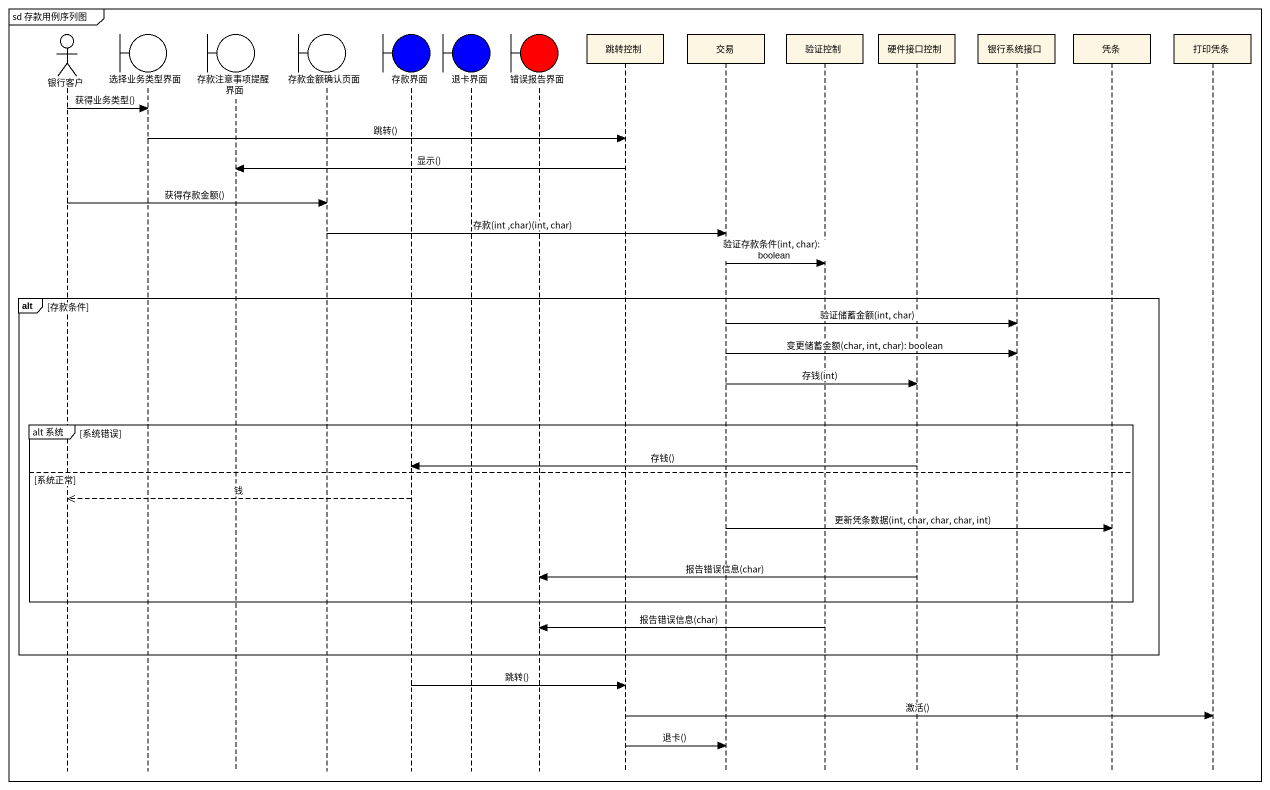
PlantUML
@startuml
mainframe sd 存款用例序列图
hide footbox
actor 银行客户
boundary 选择业务类型界面
boundary 存款注意事项提醒界面
boundary 存款金额确认页面
boundary 存款界面 #0000FF
boundary 退卡界面 #0000FF
boundary 错误报告界面 #FF0000
participant 跳转控制
participant 交易
participant 验证控制
participant 硬件接口控制
participant 银行系统接口
participant 凭条
participant 打印凭条

银行客户 -> 选择业务类型界面 : 获得业务类型()
选择业务类型界面 -> 跳转控制 : 跳转()
跳转控制 -> 存款注意事项提醒界面 : 显示()
银行客户 -> 存款金额确认页面 : 获得存款金额()
存款金额确认页面 -> 交易 : 存款(int ,char)(int, char)
交易 -> 验证控制 : 验证存款条件(int, char): boolean
alt 存款条件
  交易 -> 银行系统接口 : 验证储蓄金额(int, char)
  交易 -> 银行系统接口 : 变更储蓄金额(char, int, char): boolean
  交易 -> 硬件接口控制 : 存钱(int)
  group alt 系统 [系统错误]
    硬件接口控制 -> 存款界面 : 存钱()
  else 系统正常
    存款界面 -->> 银行客户 : 钱
    交易 -> 凭条 : 更新凭条数据(int, char, char, char, int)
    硬件接口控制 -> 错误报告界面 : 报告错误信息(char)
  end
  验证控制 -> 错误报告界面 : 报告错误信息(char)
end
存款界面 -> 跳转控制 : 跳转()
跳转控制 -> 打印凭条 : 激活()
跳转控制 -> 交易 : 退卡()
@enduml
